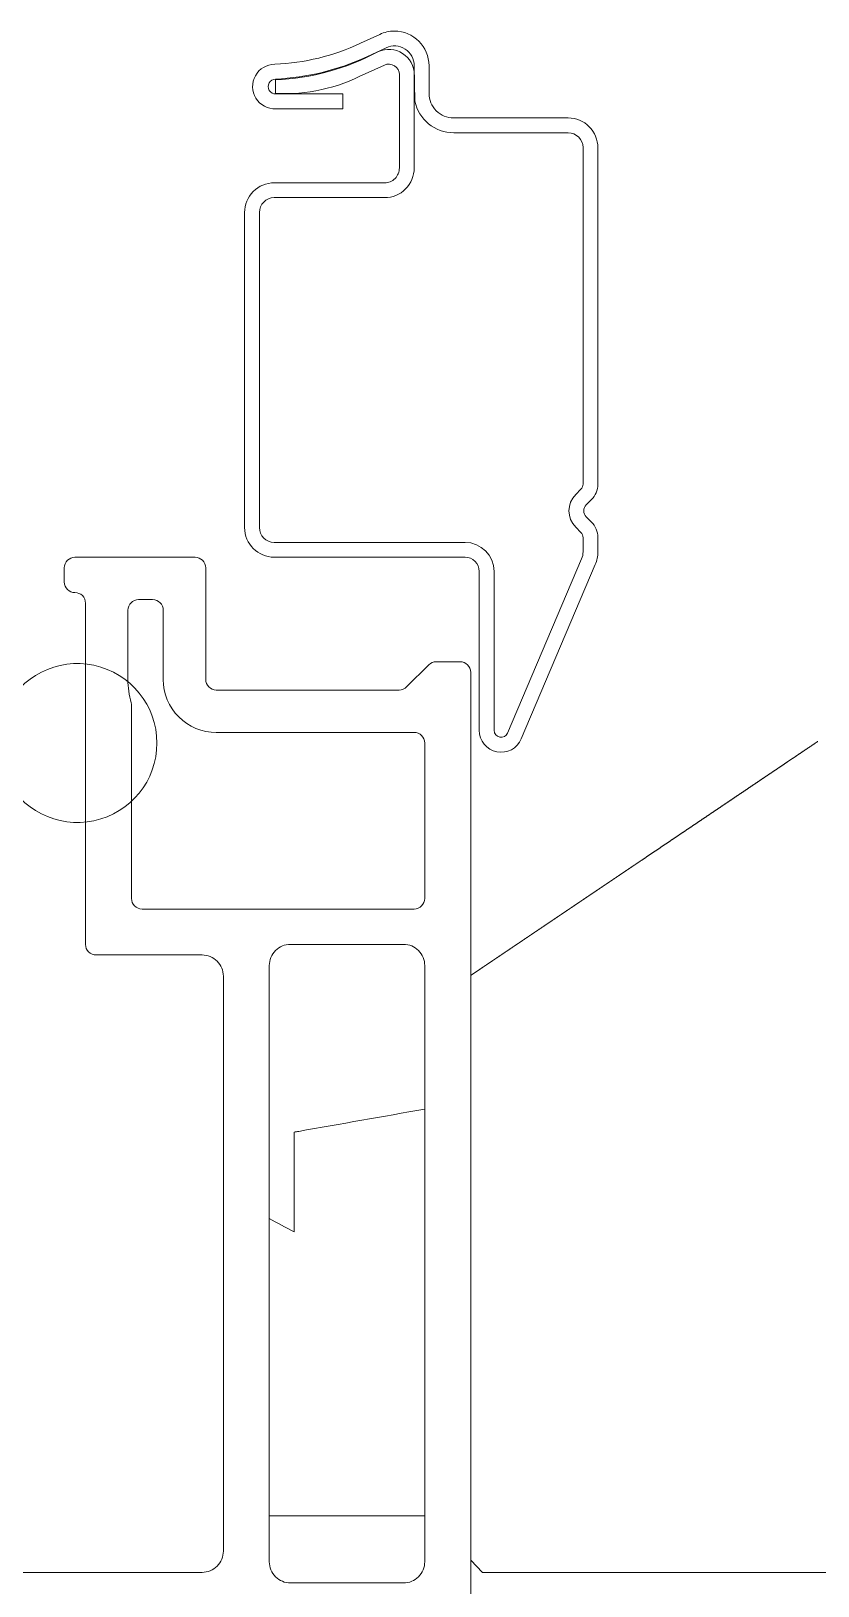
# Model space of a CAD drawing. Header units: inches. Extents: x -3905 to 10892, y 1064 to 9590.
# Drawn here: x 443.452 to 444.565, y 3659.29 to 3661.491 of the extents above; entities that cross this region are included whole.
import ezdxf

# ---------------------------------------------------------------- set-up
doc = ezdxf.new("R2010")
doc.units = ezdxf.units.IN
doc.header["$MEASUREMENT"] = 0
doc.layers.add('SECTIONS', color=70, linetype='Continuous', lineweight=0)

msp = doc.modelspace()

# ---------------------------------------------------------------- linework, layer by layer
at = {"layer": 'SECTIONS', "lineweight": 0}
for points in [[(444.01501, 3661.40312), (444.01501, 3661.44212, 0.4141931), (443.96601, 3661.49111, 0.1095503), (443.9453, 3661.48652), (443.9181, 3661.47384, -0.0984914), (443.79682, 3661.44416, 1.019881), (443.79821, 3661.38119), (443.8932, 3661.38119), (443.8932, 3661.40219), (443.79821, 3661.40219, -1.0098119), (443.79775, 3661.42318, 0.0984836), (443.92698, 3661.45481), (443.95418, 3661.46749, -0.5485313), (443.99401, 3661.44212), (443.99509, 3661.39215, 0.3576002), (444.05001, 3661.34712), (444.212, 3661.34712, -0.4141578), (444.233, 3661.32612), (444.23301, 3660.84973, -0.1866841), (444.22979, 3660.84247), (444.22265, 3660.83533, 0.4142135), (444.22265, 3660.78866), (444.22979, 3660.78152, -0.1989124), (444.23301, 3660.77374), (444.23301, 3660.75388, -0.1006988), (444.23102, 3660.74411), (444.1263, 3660.49742, -0.8177913), (444.10709, 3660.50132), (444.10709, 3660.72632, 0.4141564), (444.0661, 3660.76732), (443.7961, 3660.76732, -0.4141578), (443.7751, 3660.78832), (443.7751, 3661.23432, -0.4141578), (443.7961, 3661.25532), (443.95209, 3661.25532, 0.4142136), (443.99409, 3661.29732), (443.99409, 3661.42932, 0.5428865), (443.94346, 3661.4622, -0.1134085), (443.79778, 3661.42218), (443.79787, 3661.40293, 0.1363422), (443.9246, 3661.43082), (443.952, 3661.44302, -0.5392237), (443.9731, 3661.42949), (443.9731, 3661.29732, -0.4142694), (443.95209, 3661.27632), (443.7961, 3661.27632, 0.4142136), (443.7541, 3661.23432), (443.7541, 3660.78832, 0.4142066), (443.7961, 3660.74632), (444.0661, 3660.74632, -0.4142136), (444.0861, 3660.72632), (444.08609, 3660.50132, 0.8174861), (444.14564, 3660.48921), (444.25035, 3660.7359, 0.1006925), (444.254, 3660.75388), (444.254, 3660.77427, 0.1946617), (444.24464, 3660.79637), (444.2375, 3660.80351, -0.4142136), (444.2375, 3660.82048), (444.24464, 3660.82763, 0.1930156), (444.254, 3660.84953), (444.254, 3661.32612, 0.4142136), (444.212, 3661.36812), (444.05001, 3661.36812, -0.4142136), (444.01501, 3661.40312)], [(444.074, 3658.42332), (444.074, 3660.58332, 0.4142136), (444.059, 3660.59832), (444.02522, 3660.59832, 0.1989124), (444.01461, 3660.59393), (443.9834, 3660.56272, -0.1989124), (443.97279, 3660.55832), (443.714, 3660.55832, -0.4142136), (443.699, 3660.57332), (443.699, 3660.73132, 0.4142136), (443.684, 3660.74632), (443.514, 3660.74632, 0.4142136), (443.499, 3660.73132), (443.499, 3660.71132, 0.4142136), (443.514, 3660.69632, -0.4142136), (443.529, 3660.68132), (443.529, 3660.19832, 0.4142136), (443.544, 3660.18332), (443.694, 3660.18332, -0.4142136), (443.724, 3660.15332), (443.724, 3659.33932, -0.4142136), (443.694, 3659.30932), (442.42322, 3659.30932, 0.1989124)], [(443.59347, 3660.54021, -0.0671163), (443.589, 3660.57332), (443.589, 3660.67132, -0.4142136), (443.604, 3660.68632), (443.624, 3660.68632, -0.4142136), (443.639, 3660.67132), (443.639, 3660.57332, 0.4142136), (443.714, 3660.49832), (443.994, 3660.49832, -0.4142136), (444.009, 3660.48332), (444.009, 3660.26332, -0.4142136), (443.994, 3660.24832), (443.609, 3660.24832, -0.4142136), (443.594, 3660.26332), (443.594, 3660.53624)], [(443.344, 3660.38982, 0.4142136), (443.354, 3660.39982), (443.354, 3660.44332), (443.40567, 3660.44332, -0.2957887), (443.4148, 3660.4374, 4.6866269), (443.4148, 3660.52924, -0.2957887), (443.40567, 3660.52332), (443.354, 3660.52332), (443.354, 3660.56682)]]:
    msp.add_lwpolyline(points, format="xyb", dxfattribs=at)
msp.add_lwpolyline([(444.57775, 3659.30932), (444.54911, 3659.30932), (444.52047, 3659.30932), (444.49183, 3659.30932), (444.46319, 3659.30932), (444.43455, 3659.30932), (444.40591, 3659.30932), (444.37727, 3659.30932), (444.34863, 3659.30932), (444.31999, 3659.30932), (444.29135, 3659.30932), (444.26271, 3659.30932), (444.23407, 3659.30932), (444.20543, 3659.30932), (444.17679, 3659.30932), (444.14815, 3659.30932), (444.11951, 3659.30932), (444.09087, 3659.30932), (444.074, 3659.32678), (444.074, 3659.36924), (444.074, 3659.4117), (444.074, 3659.45416), (444.074, 3659.49662), (444.074, 3659.53908), (444.074, 3659.58154), (444.074, 3659.624), (444.074, 3659.66646), (444.074, 3659.70892), (444.074, 3659.75138), (444.074, 3659.79384), (444.074, 3659.8363), (444.074, 3659.87877), (444.074, 3659.92123), (444.074, 3659.96369), (444.074, 3660.00615), (444.074, 3660.04861), (444.074, 3660.09107), (444.074, 3660.13353), (444.07411, 3660.15434), (444.07433, 3660.15448), (444.07454, 3660.15463), (444.07475, 3660.15477), (444.07497, 3660.15492), (444.07518, 3660.15506), (444.07539, 3660.1552), (444.0756, 3660.15535), (444.07582, 3660.15549), (444.07603, 3660.15563), (444.07624, 3660.15578), (444.07646, 3660.15592), (444.07667, 3660.15607), (444.07688, 3660.15621), (444.0771, 3660.15635), (444.07731, 3660.1565), (444.07752, 3660.15664), (444.07773, 3660.15678), (444.07795, 3660.15693), (444.07816, 3660.15707), (444.07837, 3660.15721), (444.07859, 3660.15736), (444.0788, 3660.1575), (444.07901, 3660.15765), (444.07923, 3660.15779), (444.07944, 3660.15793), (444.07965, 3660.15808), (444.07986, 3660.15822), (444.08008, 3660.15836), (444.08029, 3660.15851), (444.0805, 3660.15865), (444.08072, 3660.15879), (444.08093, 3660.15894), (444.08114, 3660.15908), (444.08136, 3660.15923), (444.08157, 3660.15937), (444.08178, 3660.15951), (444.08199, 3660.15966), (444.08221, 3660.1598), (444.08242, 3660.15994), (444.08263, 3660.16009), (444.08285, 3660.16023), (444.08306, 3660.16038), (444.08327, 3660.16052), (444.08349, 3660.16066), (444.0837, 3660.16081), (444.08391, 3660.16095), (444.08412, 3660.16109), (444.08434, 3660.16124), (444.08455, 3660.16138), (444.08476, 3660.16152), (444.08498, 3660.16167), (444.08519, 3660.16181), (444.0854, 3660.16196), (444.08562, 3660.1621), (444.08583, 3660.16224), (444.08604, 3660.16239), (444.08625, 3660.16253), (444.08647, 3660.16267), (444.08668, 3660.16282), (444.08689, 3660.16296), (444.08711, 3660.1631), (444.08732, 3660.16325), (444.08753, 3660.16339), (444.08775, 3660.16354), (444.08796, 3660.16368), (444.08817, 3660.16382), (444.08838, 3660.16397), (444.0886, 3660.16411), (444.08881, 3660.16425), (444.08902, 3660.1644), (444.08924, 3660.16454), (444.08945, 3660.16469), (444.08966, 3660.16483), (444.08987, 3660.16497), (444.09009, 3660.16512), (444.0903, 3660.16526), (444.09051, 3660.1654), (444.09073, 3660.16555), (444.09094, 3660.16569), (444.09115, 3660.16583), (444.09137, 3660.16598), (444.09158, 3660.16612), (444.09179, 3660.16627), (444.092, 3660.16641), (444.09222, 3660.16655), (444.09243, 3660.1667), (444.09264, 3660.16684), (444.09286, 3660.16698), (444.09307, 3660.16713), (444.09328, 3660.16727), (444.0935, 3660.16741), (444.09371, 3660.16756), (444.09392, 3660.1677), (444.09413, 3660.16785), (444.09435, 3660.16799), (444.09456, 3660.16813), (444.09477, 3660.16828), (444.09499, 3660.16842), (444.0952, 3660.16856), (444.09541, 3660.16871), (444.09563, 3660.16885), (444.09584, 3660.169), (444.09605, 3660.16914), (444.09626, 3660.16928), (444.09648, 3660.16943), (444.09669, 3660.16957), (444.0969, 3660.16971), (444.09712, 3660.16986), (444.09733, 3660.17), (444.09754, 3660.17014), (444.09776, 3660.17029), (444.09797, 3660.17043), (444.09818, 3660.17058), (444.09839, 3660.17072), (444.09861, 3660.17086), (444.09882, 3660.17101), (444.09903, 3660.17115), (444.09925, 3660.17129), (444.09946, 3660.17144), (444.09967, 3660.17158), (444.09989, 3660.17173), (444.1001, 3660.17187), (444.10031, 3660.17201), (444.10052, 3660.17216), (444.10074, 3660.1723), (444.10095, 3660.17244), (444.10116, 3660.17259), (444.10138, 3660.17273), (444.10159, 3660.17287), (444.1018, 3660.17302), (444.10202, 3660.17316), (444.10223, 3660.17331), (444.10244, 3660.17345), (444.10265, 3660.17359), (444.10287, 3660.17374), (444.10308, 3660.17388), (444.10329, 3660.17402), (444.10351, 3660.17417), (444.10372, 3660.17431), (444.10393, 3660.17445), (444.10415, 3660.1746), (444.10436, 3660.17474), (444.10457, 3660.17489), (444.10478, 3660.17503), (444.105, 3660.17517), (444.10521, 3660.17532), (444.10542, 3660.17546), (444.10564, 3660.1756), (444.10585, 3660.17575), (444.10606, 3660.17589), (444.10628, 3660.17604), (444.10649, 3660.17618), (444.1067, 3660.17632), (444.10691, 3660.17647), (444.10713, 3660.17661), (444.10734, 3660.17675), (444.10755, 3660.1769), (444.10777, 3660.17704), (444.10798, 3660.17718), (444.10819, 3660.17733), (444.10841, 3660.17747), (444.10862, 3660.17762), (444.10883, 3660.17776), (444.10904, 3660.1779), (444.10926, 3660.17805), (444.10947, 3660.17819), (444.10968, 3660.17833), (444.1099, 3660.17848), (444.11011, 3660.17862), (444.11032, 3660.17876), (444.11054, 3660.17891), (444.11075, 3660.17905), (444.11096, 3660.1792), (444.11117, 3660.17934), (444.11139, 3660.17948), (444.1116, 3660.17963), (444.11181, 3660.17977), (444.11203, 3660.17991), (444.11224, 3660.18006), (444.11245, 3660.1802), (444.11267, 3660.18035), (444.11288, 3660.18049), (444.11309, 3660.18063), (444.1133, 3660.18078), (444.11352, 3660.18092), (444.11373, 3660.18106), (444.11394, 3660.18121), (444.11416, 3660.18135), (444.11437, 3660.18149), (444.11458, 3660.18164), (444.1148, 3660.18178), (444.11501, 3660.18193), (444.11522, 3660.18207), (444.11543, 3660.18221), (444.11565, 3660.18236), (444.11586, 3660.1825), (444.11607, 3660.18264), (444.11629, 3660.18279), (444.1165, 3660.18293), (444.11671, 3660.18307), (444.11693, 3660.18322), (444.11714, 3660.18336), (444.11735, 3660.18351), (444.11756, 3660.18365), (444.11778, 3660.18379), (444.11799, 3660.18394), (444.1182, 3660.18408), (444.11842, 3660.18422), (444.11863, 3660.18437), (444.11884, 3660.18451), (444.11906, 3660.18466), (444.11927, 3660.1848), (444.11948, 3660.18494), (444.11969, 3660.18509), (444.11991, 3660.18523), (444.12012, 3660.18537), (444.12033, 3660.18552), (444.12055, 3660.18566), (444.12076, 3660.1858), (444.12097, 3660.18595), (444.12119, 3660.18609), (444.1214, 3660.18624), (444.12161, 3660.18638), (444.12182, 3660.18652), (444.12204, 3660.18667), (444.12225, 3660.18681), (444.12246, 3660.18695), (444.12268, 3660.1871), (444.12289, 3660.18724), (444.1231, 3660.18738), (444.12332, 3660.18753), (444.12353, 3660.18767), (444.12374, 3660.18782), (444.12395, 3660.18796), (444.12417, 3660.1881), (444.12438, 3660.18825), (444.12459, 3660.18839), (444.12481, 3660.18853), (444.12502, 3660.18868), (444.12523, 3660.18882), (444.12545, 3660.18897), (444.12566, 3660.18911), (444.12587, 3660.18925), (444.12608, 3660.1894), (444.1263, 3660.18954), (444.12651, 3660.18968), (444.12672, 3660.18983), (444.12694, 3660.18997), (444.12715, 3660.19011), (444.12736, 3660.19026), (444.12758, 3660.1904), (444.12779, 3660.19055), (444.128, 3660.19069), (444.12821, 3660.19083), (444.12843, 3660.19098), (444.12864, 3660.19112), (444.12885, 3660.19126), (444.12907, 3660.19141), (444.12928, 3660.19155), (444.12949, 3660.19169), (444.12971, 3660.19184), (444.12992, 3660.19198), (444.13013, 3660.19213), (444.13034, 3660.19227), (444.13056, 3660.19241), (444.13077, 3660.19256), (444.13098, 3660.1927), (444.1312, 3660.19284), (444.13141, 3660.19299), (444.13162, 3660.19313), (444.13184, 3660.19328), (444.13205, 3660.19342), (444.13226, 3660.19356), (444.13247, 3660.19371), (444.13269, 3660.19385), (444.1329, 3660.19399), (444.13311, 3660.19414), (444.13333, 3660.19428), (444.13354, 3660.19442), (444.13375, 3660.19457), (444.13397, 3660.19471), (444.13418, 3660.19486), (444.13439, 3660.195), (444.1346, 3660.19514), (444.13482, 3660.19529), (444.13503, 3660.19543), (444.13524, 3660.19557), (444.13546, 3660.19572), (444.13567, 3660.19586), (444.13588, 3660.196), (444.1361, 3660.19615), (444.13631, 3660.19629), (444.13652, 3660.19644), (444.13673, 3660.19658), (444.13695, 3660.19672), (444.13716, 3660.19687), (444.13737, 3660.19701), (444.13759, 3660.19715), (444.1378, 3660.1973), (444.13801, 3660.19744), (444.13823, 3660.19759), (444.13844, 3660.19773), (444.13865, 3660.19787), (444.13886, 3660.19802), (444.13908, 3660.19816), (444.13929, 3660.1983), (444.1395, 3660.19845), (444.13972, 3660.19859), (444.13993, 3660.19873), (444.14014, 3660.19888), (444.14036, 3660.19902), (444.14057, 3660.19917), (444.14078, 3660.19931), (444.14099, 3660.19945), (444.14121, 3660.1996), (444.14142, 3660.19974), (444.14163, 3660.19988), (444.14185, 3660.20003), (444.14206, 3660.20017), (444.14227, 3660.20031), (444.14249, 3660.20046), (444.1427, 3660.2006), (444.14291, 3660.20075), (444.14312, 3660.20089), (444.14334, 3660.20103), (444.14355, 3660.20118), (444.14376, 3660.20132), (444.14398, 3660.20146), (444.14419, 3660.20161), (444.1444, 3660.20175), (444.14462, 3660.2019), (444.14483, 3660.20204), (444.14504, 3660.20218), (444.14525, 3660.20233), (444.14547, 3660.20247), (444.14568, 3660.20261), (444.14589, 3660.20276), (444.14611, 3660.2029), (444.14632, 3660.20304), (444.14653, 3660.20319), (444.14675, 3660.20333), (444.14696, 3660.20348), (444.14717, 3660.20362), (444.14738, 3660.20376), (444.1476, 3660.20391), (444.14781, 3660.20405), (444.14802, 3660.20419), (444.14824, 3660.20434), (444.14845, 3660.20448), (444.14866, 3660.20463), (444.14888, 3660.20477), (444.14909, 3660.20491), (444.1493, 3660.20506), (444.14951, 3660.2052), (444.14973, 3660.20534), (444.14994, 3660.20549), (444.15015, 3660.20563), (444.15037, 3660.20577), (444.15058, 3660.20592), (444.15079, 3660.20606), (444.15101, 3660.20621), (444.15122, 3660.20635), (444.15143, 3660.20649), (444.15164, 3660.20664), (444.15186, 3660.20678), (444.15207, 3660.20692), (444.15228, 3660.20707), (444.1525, 3660.20721), (444.15271, 3660.20735), (444.15292, 3660.2075), (444.15314, 3660.20764), (444.15335, 3660.20779), (444.15356, 3660.20793), (444.15377, 3660.20807), (444.15399, 3660.20822), (444.1542, 3660.20836), (444.15441, 3660.2085), (444.15463, 3660.20865), (444.15484, 3660.20879), (444.15505, 3660.20894), (444.15527, 3660.20908), (444.15548, 3660.20922), (444.15569, 3660.20937), (444.1559, 3660.20951), (444.15612, 3660.20965), (444.15633, 3660.2098), (444.15654, 3660.20994), (444.15676, 3660.21008), (444.15697, 3660.21023), (444.15718, 3660.21037), (444.1574, 3660.21052), (444.15761, 3660.21066), (444.15782, 3660.2108), (444.15803, 3660.21095), (444.15825, 3660.21109), (444.15846, 3660.21123), (444.15867, 3660.21138), (444.15889, 3660.21152), (444.1591, 3660.21166), (444.15931, 3660.21181), (444.15952, 3660.21195), (444.15974, 3660.2121), (444.15995, 3660.21224), (444.16016, 3660.21238), (444.16038, 3660.21253), (444.16059, 3660.21267), (444.1608, 3660.21281), (444.16102, 3660.21296), (444.16123, 3660.2131), (444.16144, 3660.21325), (444.16165, 3660.21339), (444.16187, 3660.21353), (444.16208, 3660.21368), (444.16229, 3660.21382), (444.16251, 3660.21396), (444.16272, 3660.21411), (444.16293, 3660.21425), (444.16315, 3660.21439), (444.16336, 3660.21454), (444.16357, 3660.21468), (444.16378, 3660.21483), (444.164, 3660.21497), (444.16421, 3660.21511), (444.16442, 3660.21526), (444.16464, 3660.2154), (444.16485, 3660.21554), (444.16506, 3660.21569), (444.16528, 3660.21583), (444.16549, 3660.21597), (444.1657, 3660.21612), (444.16591, 3660.21626), (444.16613, 3660.21641), (444.16634, 3660.21655), (444.16655, 3660.21669), (444.16677, 3660.21684), (444.16698, 3660.21698), (444.16719, 3660.21712), (444.16741, 3660.21727), (444.16762, 3660.21741), (444.16783, 3660.21756), (444.16804, 3660.2177), (444.16826, 3660.21784), (444.16847, 3660.21799), (444.16868, 3660.21813), (444.1689, 3660.21827), (444.16911, 3660.21842), (444.16932, 3660.21856), (444.16954, 3660.2187), (444.16975, 3660.21885), (444.16996, 3660.21899), (444.17017, 3660.21914), (444.17039, 3660.21928), (444.1706, 3660.21942), (444.17081, 3660.21957), (444.17103, 3660.21971), (444.17124, 3660.21985), (444.17145, 3660.22), (444.17167, 3660.22014), (444.17188, 3660.22028), (444.17209, 3660.22043), (444.1723, 3660.22057), (444.17252, 3660.22072), (444.17273, 3660.22086), (444.17294, 3660.221), (444.17316, 3660.22115), (444.17337, 3660.22129), (444.17358, 3660.22143), (444.1738, 3660.22158), (444.17401, 3660.22172), (444.17422, 3660.22187), (444.17443, 3660.22201), (444.17465, 3660.22215), (444.17486, 3660.2223), (444.17507, 3660.22244), (444.17529, 3660.22258), (444.1755, 3660.22273), (444.17571, 3660.22287), (444.17593, 3660.22301), (444.17614, 3660.22316), (444.17635, 3660.2233), (444.17656, 3660.22345), (444.17678, 3660.22359), (444.17699, 3660.22373), (444.1772, 3660.22388), (444.17742, 3660.22402), (444.17763, 3660.22416), (444.17784, 3660.22431), (444.17806, 3660.22445), (444.17827, 3660.22459), (444.17848, 3660.22474), (444.17869, 3660.22488), (444.17891, 3660.22503), (444.17912, 3660.22517), (444.17933, 3660.22531), (444.17955, 3660.22546), (444.17976, 3660.2256), (444.17997, 3660.22574), (444.18019, 3660.22589), (444.1804, 3660.22603), (444.18061, 3660.22618), (444.18082, 3660.22632), (444.18104, 3660.22646), (444.18125, 3660.22661), (444.18146, 3660.22675), (444.18168, 3660.22689), (444.18189, 3660.22704), (444.1821, 3660.22718), (444.18232, 3660.22732), (444.18253, 3660.22747), (444.18274, 3660.22761), (444.18295, 3660.22776), (444.18317, 3660.2279), (444.18338, 3660.22804), (444.18359, 3660.22819), (444.18381, 3660.22833), (444.18402, 3660.22847), (444.18423, 3660.22862), (444.18445, 3660.22876), (444.18466, 3660.2289), (444.18487, 3660.22905), (444.18508, 3660.22919), (444.1853, 3660.22934), (444.18551, 3660.22948), (444.18572, 3660.22962), (444.18594, 3660.22977), (444.18615, 3660.22991), (444.18636, 3660.23005), (444.18658, 3660.2302), (444.18679, 3660.23034), (444.187, 3660.23049), (444.18721, 3660.23063), (444.18743, 3660.23077), (444.18764, 3660.23092), (444.18785, 3660.23106), (444.18807, 3660.2312), (444.18828, 3660.23135), (444.18849, 3660.23149), (444.18871, 3660.23163), (444.18892, 3660.23178), (444.18913, 3660.23192), (444.18934, 3660.23207), (444.18956, 3660.23221), (444.18977, 3660.23235), (444.18998, 3660.2325), (444.1902, 3660.23264), (444.19041, 3660.23278), (444.19062, 3660.23293), (444.19084, 3660.23307), (444.19105, 3660.23322), (444.19126, 3660.23336), (444.19147, 3660.2335), (444.19169, 3660.23365), (444.1919, 3660.23379), (444.19211, 3660.23393), (444.19233, 3660.23408), (444.19254, 3660.23422), (444.19275, 3660.23436), (444.19297, 3660.23451), (444.19318, 3660.23465), (444.19339, 3660.2348), (444.1936, 3660.23494), (444.19382, 3660.23508), (444.19403, 3660.23523), (444.19424, 3660.23537), (444.19446, 3660.23551), (444.19467, 3660.23566), (444.19488, 3660.2358), (444.1951, 3660.23594), (444.19531, 3660.23609), (444.19552, 3660.23623), (444.19573, 3660.23638), (444.19595, 3660.23652), (444.19616, 3660.23666), (444.19637, 3660.23681), (444.19659, 3660.23695), (444.1968, 3660.23709), (444.19701, 3660.23724), (444.19723, 3660.23738), (444.19744, 3660.23753), (444.19765, 3660.23767), (444.19786, 3660.23781), (444.19808, 3660.23796), (444.19829, 3660.2381), (444.1985, 3660.23824), (444.19872, 3660.23839), (444.19893, 3660.23853), (444.19914, 3660.23867), (444.19936, 3660.23882), (444.19957, 3660.23896), (444.19978, 3660.23911), (444.19999, 3660.23925), (444.20021, 3660.23939), (444.20042, 3660.23954), (444.20063, 3660.23968), (444.20085, 3660.23982), (444.20106, 3660.23997), (444.20127, 3660.24011), (444.20149, 3660.24025), (444.2017, 3660.2404), (444.20191, 3660.24054), (444.20212, 3660.24069), (444.20234, 3660.24083), (444.20255, 3660.24097), (444.20276, 3660.24112), (444.20298, 3660.24126), (444.20319, 3660.2414), (444.2034, 3660.24155), (444.20362, 3660.24169), (444.20383, 3660.24184), (444.20404, 3660.24198), (444.20425, 3660.24212), (444.20447, 3660.24227), (444.20468, 3660.24241), (444.20489, 3660.24255), (444.20511, 3660.2427), (444.20532, 3660.24284), (444.20553, 3660.24298), (444.20575, 3660.24313), (444.20596, 3660.24327), (444.20617, 3660.24342), (444.20638, 3660.24356), (444.2066, 3660.2437), (444.20681, 3660.24385), (444.20702, 3660.24399), (444.20724, 3660.24413), (444.20745, 3660.24428), (444.20766, 3660.24442), (444.20788, 3660.24456), (444.20809, 3660.24471), (444.2083, 3660.24485), (444.20851, 3660.245), (444.20873, 3660.24514), (444.20894, 3660.24528), (444.20915, 3660.24543), (444.20937, 3660.24557), (444.20958, 3660.24571), (444.20979, 3660.24586), (444.21001, 3660.246), (444.21022, 3660.24615), (444.21043, 3660.24629), (444.21064, 3660.24643), (444.21086, 3660.24658), (444.21107, 3660.24672), (444.21128, 3660.24686), (444.2115, 3660.24701), (444.21171, 3660.24715), (444.21192, 3660.24729), (444.21214, 3660.24744), (444.21235, 3660.24758), (444.21256, 3660.24773), (444.21277, 3660.24787), (444.21299, 3660.24801), (444.2132, 3660.24816), (444.21341, 3660.2483), (444.21363, 3660.24844), (444.21384, 3660.24859), (444.21405, 3660.24873), (444.21427, 3660.24887), (444.21448, 3660.24902), (444.21469, 3660.24916), (444.2149, 3660.24931), (444.21512, 3660.24945), (444.21533, 3660.24959), (444.21554, 3660.24974), (444.21576, 3660.24988), (444.21597, 3660.25002), (444.21618, 3660.25017), (444.2164, 3660.25031), (444.21661, 3660.25046), (444.21682, 3660.2506), (444.21703, 3660.25074), (444.21725, 3660.25089), (444.21746, 3660.25103), (444.21767, 3660.25117), (444.21789, 3660.25132), (444.2181, 3660.25146), (444.21831, 3660.2516), (444.21853, 3660.25175), (444.21874, 3660.25189), (444.21895, 3660.25204), (444.21916, 3660.25218), (444.21938, 3660.25232), (444.21959, 3660.25247), (444.2198, 3660.25261), (444.22002, 3660.25275), (444.22023, 3660.2529), (444.22044, 3660.25304), (444.22066, 3660.25318), (444.22087, 3660.25333), (444.22108, 3660.25347), (444.22129, 3660.25362), (444.22151, 3660.25376), (444.22172, 3660.2539), (444.22193, 3660.25405), (444.22215, 3660.25419), (444.22236, 3660.25433), (444.22257, 3660.25448), (444.22279, 3660.25462), (444.223, 3660.25477), (444.22321, 3660.25491), (444.22342, 3660.25505), (444.22364, 3660.2552), (444.22385, 3660.25534), (444.22406, 3660.25548), (444.22428, 3660.25563), (444.22449, 3660.25577), (444.2247, 3660.25591), (444.22492, 3660.25606), (444.22513, 3660.2562), (444.22534, 3660.25635), (444.22555, 3660.25649), (444.22577, 3660.25663), (444.22598, 3660.25678), (444.22619, 3660.25692), (444.22641, 3660.25706), (444.22662, 3660.25721), (444.22683, 3660.25735), (444.22705, 3660.25749), (444.22726, 3660.25764), (444.22747, 3660.25778), (444.22768, 3660.25793), (444.2279, 3660.25807), (444.22811, 3660.25821), (444.22832, 3660.25836), (444.22854, 3660.2585), (444.22875, 3660.25864), (444.22896, 3660.25879), (444.22917, 3660.25893), (444.22939, 3660.25908), (444.2296, 3660.25922), (444.22981, 3660.25936), (444.23003, 3660.25951), (444.23024, 3660.25965), (444.23045, 3660.25979), (444.23067, 3660.25994), (444.23088, 3660.26008), (444.23109, 3660.26022), (444.2313, 3660.26037), (444.23152, 3660.26051), (444.23173, 3660.26066), (444.23194, 3660.2608), (444.23216, 3660.26094), (444.23237, 3660.26109), (444.23258, 3660.26123), (444.2328, 3660.26137), (444.23301, 3660.26152), (444.23322, 3660.26166), (444.23343, 3660.2618), (444.23365, 3660.26195), (444.23386, 3660.26209), (444.23407, 3660.26224), (444.23429, 3660.26238), (444.2345, 3660.26252), (444.23471, 3660.26267), (444.23493, 3660.26281), (444.23514, 3660.26295), (444.23535, 3660.2631), (444.23556, 3660.26324), (444.23578, 3660.26339), (444.23599, 3660.26353), (444.2362, 3660.26367), (444.23642, 3660.26382), (444.23663, 3660.26396), (444.23684, 3660.2641), (444.23706, 3660.26425), (444.23727, 3660.26439), (444.23748, 3660.26453), (444.23769, 3660.26468), (444.23791, 3660.26482), (444.23812, 3660.26497), (444.23833, 3660.26511), (444.23855, 3660.26525), (444.23876, 3660.2654), (444.23897, 3660.26554), (444.23919, 3660.26568), (444.2394, 3660.26583), (444.23961, 3660.26597), (444.23982, 3660.26612), (444.24004, 3660.26626), (444.24025, 3660.2664), (444.24046, 3660.26655), (444.24068, 3660.26669), (444.24089, 3660.26683), (444.2411, 3660.26698), (444.24132, 3660.26712), (444.24153, 3660.26726), (444.24174, 3660.26741), (444.24195, 3660.26755), (444.24217, 3660.2677), (444.24238, 3660.26784), (444.24259, 3660.26798), (444.24281, 3660.26813), (444.24302, 3660.26827), (444.24323, 3660.26841), (444.24345, 3660.26856), (444.24366, 3660.2687), (444.24387, 3660.26884), (444.24408, 3660.26899), (444.2443, 3660.26913), (444.24451, 3660.26928), (444.24472, 3660.26942), (444.24494, 3660.26956), (444.24515, 3660.26971), (444.24536, 3660.26985), (444.24558, 3660.26999), (444.24579, 3660.27014), (444.246, 3660.27028), (444.24621, 3660.27043), (444.24643, 3660.27057), (444.24664, 3660.27071), (444.24685, 3660.27086), (444.24707, 3660.271), (444.24728, 3660.27114), (444.24749, 3660.27129), (444.24771, 3660.27143), (444.24792, 3660.27157), (444.24813, 3660.27172), (444.24834, 3660.27186), (444.24856, 3660.27201), (444.24877, 3660.27215), (444.24898, 3660.27229), (444.2492, 3660.27244), (444.24941, 3660.27258), (444.24962, 3660.27272), (444.24984, 3660.27287), (444.25005, 3660.27301), (444.25026, 3660.27315), (444.25047, 3660.2733), (444.25069, 3660.27344), (444.2509, 3660.27359), (444.25111, 3660.27373), (444.25133, 3660.27387), (444.25154, 3660.27402), (444.25175, 3660.27416), (444.25197, 3660.2743), (444.25218, 3660.27445), (444.25239, 3660.27459), (444.2526, 3660.27474), (444.25282, 3660.27488), (444.25303, 3660.27502), (444.25324, 3660.27517), (444.25346, 3660.27531), (444.25367, 3660.27545), (444.25388, 3660.2756), (444.2541, 3660.27574), (444.25431, 3660.27588), (444.25452, 3660.27603), (444.25473, 3660.27617), (444.25495, 3660.27632), (444.25516, 3660.27646), (444.25537, 3660.2766), (444.25559, 3660.27675), (444.2558, 3660.27689), (444.25601, 3660.27703), (444.25623, 3660.27718), (444.25644, 3660.27732), (444.25665, 3660.27746), (444.25686, 3660.27761), (444.25708, 3660.27775), (444.25729, 3660.2779), (444.2575, 3660.27804), (444.25772, 3660.27818), (444.25793, 3660.27833), (444.25814, 3660.27847), (444.25836, 3660.27861), (444.25857, 3660.27876), (444.25878, 3660.2789), (444.25899, 3660.27905), (444.25921, 3660.27919), (444.25942, 3660.27933), (444.25963, 3660.27948), (444.25985, 3660.27962), (444.26006, 3660.27976), (444.26027, 3660.27991), (444.26049, 3660.28005), (444.2607, 3660.28019), (444.26091, 3660.28034), (444.26112, 3660.28048), (444.26134, 3660.28063), (444.26155, 3660.28077), (444.26176, 3660.28091), (444.26198, 3660.28106), (444.26219, 3660.2812), (444.2624, 3660.28134), (444.26262, 3660.28149), (444.26283, 3660.28163), (444.26304, 3660.28177), (444.26325, 3660.28192), (444.26347, 3660.28206), (444.26368, 3660.28221), (444.26389, 3660.28235), (444.26411, 3660.28249), (444.26432, 3660.28264), (444.26453, 3660.28278), (444.26475, 3660.28292), (444.26496, 3660.28307), (444.26517, 3660.28321), (444.26538, 3660.28336), (444.2656, 3660.2835), (444.26581, 3660.28364), (444.26602, 3660.28379), (444.26624, 3660.28393), (444.26645, 3660.28407), (444.26666, 3660.28422), (444.26688, 3660.28436), (444.26709, 3660.2845), (444.2673, 3660.28465), (444.26751, 3660.28479), (444.26773, 3660.28494), (444.26794, 3660.28508), (444.26815, 3660.28522), (444.26837, 3660.28537), (444.26858, 3660.28551), (444.26879, 3660.28565), (444.26901, 3660.2858), (444.26922, 3660.28594), (444.26943, 3660.28608), (444.26964, 3660.28623), (444.26986, 3660.28637), (444.27007, 3660.28652), (444.27028, 3660.28666), (444.2705, 3660.2868), (444.27071, 3660.28695), (444.27092, 3660.28709), (444.27114, 3660.28723), (444.27135, 3660.28738), (444.27156, 3660.28752), (444.27177, 3660.28767), (444.27199, 3660.28781), (444.2722, 3660.28795), (444.27241, 3660.2881), (444.27263, 3660.28824), (444.27284, 3660.28838), (444.27305, 3660.28853), (444.27327, 3660.28867), (444.27348, 3660.28881), (444.27369, 3660.28896), (444.2739, 3660.2891), (444.27412, 3660.28925), (444.27433, 3660.28939), (444.27454, 3660.28953), (444.27476, 3660.28968), (444.27497, 3660.28982), (444.27518, 3660.28996), (444.2754, 3660.29011), (444.27561, 3660.29025), (444.27582, 3660.29039), (444.27603, 3660.29054), (444.27625, 3660.29068), (444.27646, 3660.29083), (444.27667, 3660.29097), (444.27689, 3660.29111), (444.2771, 3660.29126), (444.27731, 3660.2914), (444.27753, 3660.29154), (444.27774, 3660.29169), (444.27795, 3660.29183), (444.27816, 3660.29198), (444.27838, 3660.29212), (444.27859, 3660.29226), (444.2788, 3660.29241), (444.27902, 3660.29255), (444.27923, 3660.29269), (444.27944, 3660.29284), (444.27966, 3660.29298), (444.27987, 3660.29312), (444.28008, 3660.29327), (444.28029, 3660.29341), (444.28051, 3660.29356), (444.28072, 3660.2937), (444.28093, 3660.29384), (444.28115, 3660.29399), (444.28136, 3660.29413), (444.28157, 3660.29427), (444.28179, 3660.29442), (444.282, 3660.29456), (444.28221, 3660.29471), (444.28242, 3660.29485), (444.28264, 3660.29499), (444.28285, 3660.29514), (444.28306, 3660.29528), (444.28328, 3660.29542), (444.28349, 3660.29557), (444.2837, 3660.29571), (444.28392, 3660.29585), (444.28413, 3660.296), (444.28434, 3660.29614), (444.28455, 3660.29629), (444.28477, 3660.29643), (444.28498, 3660.29657), (444.28519, 3660.29672), (444.28541, 3660.29686), (444.28562, 3660.297), (444.28583, 3660.29715), (444.28605, 3660.29729), (444.28626, 3660.29743), (444.28647, 3660.29758), (444.28668, 3660.29772), (444.2869, 3660.29787), (444.28711, 3660.29801), (444.28732, 3660.29815), (444.28754, 3660.2983), (444.28775, 3660.29844), (444.28796, 3660.29858), (444.28818, 3660.29873), (444.28839, 3660.29887), (444.2886, 3660.29902), (444.28881, 3660.29916), (444.28903, 3660.2993), (444.28924, 3660.29945), (444.28945, 3660.29959), (444.28967, 3660.29973), (444.28988, 3660.29988), (444.29009, 3660.30002), (444.29031, 3660.30016), (444.29052, 3660.30031), (444.29073, 3660.30045), (444.29094, 3660.3006), (444.29116, 3660.30074), (444.29137, 3660.30088), (444.29158, 3660.30103), (444.2918, 3660.30117), (444.29201, 3660.30131), (444.29222, 3660.30146), (444.29244, 3660.3016), (444.29265, 3660.30174), (444.29286, 3660.30189), (444.29307, 3660.30203), (444.29329, 3660.30218), (444.2935, 3660.30232), (444.29371, 3660.30246), (444.29393, 3660.30261), (444.29414, 3660.30275), (444.29435, 3660.30289), (444.29457, 3660.30304), (444.29478, 3660.30318), (444.29499, 3660.30333), (444.2952, 3660.30347), (444.29542, 3660.30361), (444.29563, 3660.30376), (444.29584, 3660.3039), (444.29606, 3660.30404), (444.29627, 3660.30419), (444.29648, 3660.30433), (444.29669, 3660.30447), (444.29691, 3660.30462), (444.29712, 3660.30476), (444.29733, 3660.30491), (444.29755, 3660.30505), (444.29776, 3660.30519), (444.29797, 3660.30534), (444.29819, 3660.30548), (444.2984, 3660.30562), (444.29861, 3660.30577), (444.29882, 3660.30591), (444.29904, 3660.30605), (444.29925, 3660.3062), (444.29946, 3660.30634), (444.29968, 3660.30649), (444.29989, 3660.30663), (444.3001, 3660.30677), (444.30032, 3660.30692), (444.30053, 3660.30706), (444.30074, 3660.3072), (444.30095, 3660.30735), (444.30117, 3660.30749), (444.30138, 3660.30764), (444.30159, 3660.30778), (444.30181, 3660.30792), (444.30202, 3660.30807), (444.30223, 3660.30821), (444.30245, 3660.30835), (444.30266, 3660.3085), (444.30287, 3660.30864), (444.30308, 3660.30878), (444.3033, 3660.30893), (444.30351, 3660.30907), (444.30372, 3660.30922), (444.30394, 3660.30936), (444.30415, 3660.3095), (444.30436, 3660.30965), (444.30458, 3660.30979), (444.30479, 3660.30993), (444.305, 3660.31008), (444.30521, 3660.31022), (444.30543, 3660.31036), (444.30564, 3660.31051), (444.30585, 3660.31065), (444.30607, 3660.3108), (444.30628, 3660.31094), (444.30649, 3660.31108), (444.30671, 3660.31123), (444.30692, 3660.31137), (444.30713, 3660.31151), (444.30734, 3660.31166), (444.30756, 3660.3118), (444.30777, 3660.31195), (444.30798, 3660.31209), (444.3082, 3660.31223), (444.30841, 3660.31238), (444.30862, 3660.31252), (444.30884, 3660.31266), (444.30905, 3660.31281), (444.30926, 3660.31295), (444.30947, 3660.31309), (444.30969, 3660.31324), (444.3099, 3660.31338), (444.31011, 3660.31353), (444.31033, 3660.31367), (444.31054, 3660.31381), (444.31075, 3660.31396), (444.31097, 3660.3141), (444.31118, 3660.31424), (444.3114, 3660.31439), (444.31165, 3660.31456), (444.3119, 3660.31473), (444.31216, 3660.3149), (444.31241, 3660.31508), (444.31266, 3660.31525), (444.31292, 3660.31542), (444.31317, 3660.31559), (444.31342, 3660.31576), (444.31368, 3660.31593), (444.31393, 3660.3161), (444.31419, 3660.31627), (444.31444, 3660.31644), (444.31469, 3660.31661), (444.31495, 3660.31678), (444.3152, 3660.31696), (444.31545, 3660.31713), (444.31571, 3660.3173), (444.31596, 3660.31747), (444.31621, 3660.31764), (444.31652, 3660.31784), (444.31698, 3660.31816), (444.31744, 3660.31847), (444.3179, 3660.31878), (444.31837, 3660.31909), (444.31883, 3660.3194), (444.31929, 3660.31972), (444.31975, 3660.32003), (444.32022, 3660.32034), (444.32068, 3660.32065), (444.32114, 3660.32096), (444.3216, 3660.32128), (444.32207, 3660.32159), (444.32253, 3660.3219), (444.32299, 3660.32221), (444.32345, 3660.32252), (444.32392, 3660.32284), (444.32438, 3660.32315), (444.32484, 3660.32346), (444.3253, 3660.32377), (444.32577, 3660.32408), (444.32623, 3660.32439), (444.32669, 3660.32471), (444.32715, 3660.32502), (444.32761, 3660.32533), (444.32807, 3660.32564), (444.32853, 3660.32595), (444.32899, 3660.32626), (444.32945, 3660.32657), (444.32992, 3660.32688), (444.33038, 3660.32719), (444.33084, 3660.3275), (444.3313, 3660.32781), (444.33176, 3660.32813), (444.33222, 3660.32844), (444.33268, 3660.32875), (444.33314, 3660.32906), (444.3336, 3660.32937), (444.33406, 3660.32968), (444.33453, 3660.32999), (444.33499, 3660.3303), (444.33545, 3660.33061), (444.3359, 3660.33092), (444.33636, 3660.33123), (444.33682, 3660.33154), (444.33728, 3660.33185), (444.33774, 3660.33216), (444.3382, 3660.33247), (444.33866, 3660.33278), (444.33912, 3660.33309), (444.33958, 3660.3334), (444.34004, 3660.33371), (444.3405, 3660.33402), (444.34096, 3660.33433), (444.34142, 3660.33464), (444.34188, 3660.33495), (444.34234, 3660.33526), (444.34279, 3660.33557), (444.34325, 3660.33588), (444.34371, 3660.33619), (444.34417, 3660.3365), (444.34463, 3660.33681), (444.34509, 3660.33711), (444.34554, 3660.33742), (444.346, 3660.33773), (444.34646, 3660.33804), (444.34692, 3660.33835), (444.34737, 3660.33866), (444.34783, 3660.33897), (444.34829, 3660.33927), (444.34874, 3660.33958), (444.3492, 3660.33989), (444.34966, 3660.3402), (444.35012, 3660.34051), (444.35057, 3660.34082), (444.35103, 3660.34112), (444.35149, 3660.34143), (444.35195, 3660.34174), (444.3524, 3660.34205), (444.35286, 3660.34236), (444.35332, 3660.34267), (444.35377, 3660.34297), (444.35423, 3660.34328), (444.35468, 3660.34359), (444.35514, 3660.34389), (444.35559, 3660.3442), (444.35605, 3660.34451), (444.3565, 3660.34481), (444.35696, 3660.34512), (444.35741, 3660.34543), (444.35787, 3660.34573), (444.35832, 3660.34604), (444.35878, 3660.34635), (444.35923, 3660.34665), (444.35969, 3660.34696), (444.36014, 3660.34727), (444.3606, 3660.34758), (444.36105, 3660.34788), (444.3615, 3660.34819), (444.36196, 3660.3485), (444.36241, 3660.3488), (444.36287, 3660.34911), (444.36332, 3660.34941), (444.36377, 3660.34972), (444.36422, 3660.35002), (444.36467, 3660.35033), (444.36513, 3660.35063), (444.36558, 3660.35094), (444.36603, 3660.35124), (444.36648, 3660.35155), (444.36694, 3660.35185), (444.36739, 3660.35216), (444.36784, 3660.35246), (444.36829, 3660.35277), (444.36874, 3660.35307), (444.3692, 3660.35338), (444.36965, 3660.35368), (444.3701, 3660.35399), (444.37055, 3660.35429), (444.37101, 3660.3546), (444.37146, 3660.3549), (444.37191, 3660.3552), (444.37235, 3660.35551), (444.3728, 3660.35581), (444.37325, 3660.35611), (444.3737, 3660.35642), (444.37415, 3660.35672), (444.3746, 3660.35702), (444.37505, 3660.35733), (444.3755, 3660.35763), (444.37595, 3660.35793), (444.3764, 3660.35824), (444.37685, 3660.35854), (444.3773, 3660.35884), (444.37775, 3660.35914), (444.3782, 3660.35945), (444.37865, 3660.35975), (444.3791, 3660.36005), (444.37954, 3660.36036), (444.37999, 3660.36066), (444.38044, 3660.36096), (444.38089, 3660.36126), (444.38133, 3660.36156), (444.38178, 3660.36186), (444.38222, 3660.36217), (444.38267, 3660.36247), (444.38312, 3660.36277), (444.38356, 3660.36307), (444.38401, 3660.36337), (444.38446, 3660.36367), (444.3849, 3660.36397), (444.38535, 3660.36427), (444.38579, 3660.36457), (444.38624, 3660.36487), (444.38669, 3660.36517), (444.38713, 3660.36548), (444.38758, 3660.36578), (444.38802, 3660.36608), (444.38847, 3660.36638), (444.38892, 3660.36668), (444.38936, 3660.36698), (444.3898, 3660.36728), (444.39024, 3660.36757), (444.39069, 3660.36787), (444.39113, 3660.36817), (444.39157, 3660.36847), (444.39202, 3660.36877), (444.39246, 3660.36907), (444.3929, 3660.36937), (444.39334, 3660.36966), (444.39379, 3660.36996), (444.39423, 3660.37026), (444.39467, 3660.37056), (444.39511, 3660.37086), (444.39556, 3660.37116), (444.396, 3660.37146), (444.39644, 3660.37175), (444.39688, 3660.37205), (444.39733, 3660.37235), (444.39777, 3660.37265), (444.39821, 3660.37295), (444.39865, 3660.37324), (444.39909, 3660.37354), (444.39952, 3660.37383), (444.39996, 3660.37413), (444.4004, 3660.37443), (444.40084, 3660.37472), (444.40128, 3660.37502), (444.40172, 3660.37531), (444.40216, 3660.37561), (444.4026, 3660.37591), (444.40304, 3660.3762), (444.40347, 3660.3765), (444.40391, 3660.37679), (444.40435, 3660.37709), (444.40479, 3660.37739), (444.40523, 3660.37768), (444.40567, 3660.37798), (444.40611, 3660.37827), (444.40655, 3660.37857), (444.40698, 3660.37886), (444.40742, 3660.37916), (444.40785, 3660.37945), (444.40829, 3660.37974), (444.40872, 3660.38004), (444.40915, 3660.38033), (444.40959, 3660.38062), (444.41002, 3660.38092), (444.41046, 3660.38121), (444.41089, 3660.3815), (444.41133, 3660.3818), (444.41176, 3660.38209), (444.4122, 3660.38238), (444.41263, 3660.38268), (444.41307, 3660.38297), (444.4135, 3660.38326), (444.41394, 3660.38356), (444.41437, 3660.38385), (444.41481, 3660.38414), (444.41524, 3660.38443), (444.41567, 3660.38472), (444.4161, 3660.38502), (444.41653, 3660.38531), (444.41696, 3660.3856), (444.41739, 3660.38589), (444.41782, 3660.38618), (444.41825, 3660.38647), (444.41868, 3660.38676), (444.41911, 3660.38705), (444.41955, 3660.38734), (444.41998, 3660.38763), (444.42041, 3660.38792), (444.42084, 3660.38821), (444.42127, 3660.3885), (444.4217, 3660.38879), (444.42213, 3660.38908), (444.42256, 3660.38937), (444.42299, 3660.38966), (444.42342, 3660.38995), (444.42385, 3660.39024), (444.42427, 3660.39053), (444.4247, 3660.39081), (444.42513, 3660.3911), (444.42555, 3660.39139), (444.42598, 3660.39168), (444.4264, 3660.39196), (444.42683, 3660.39225), (444.42725, 3660.39254), (444.42768, 3660.39283), (444.42811, 3660.39311), (444.42853, 3660.3934), (444.42896, 3660.39369), (444.42938, 3660.39397), (444.42981, 3660.39426), (444.43024, 3660.39455), (444.43066, 3660.39484), (444.43109, 3660.39512), (444.43151, 3660.39541), (444.43194, 3660.3957), (444.43236, 3660.39598), (444.43278, 3660.39627), (444.4332, 3660.39655), (444.43363, 3660.39684), (444.43405, 3660.39712), (444.43447, 3660.3974), (444.43489, 3660.39769), (444.43531, 3660.39797), (444.43573, 3660.39825), (444.43615, 3660.39854), (444.43657, 3660.39882), (444.43699, 3660.39911), (444.43741, 3660.39939), (444.43783, 3660.39967), (444.43826, 3660.39996), (444.43868, 3660.40024), (444.4391, 3660.40053), (444.43952, 3660.40081), (444.43994, 3660.40109), (444.44036, 3660.40138), (444.44078, 3660.40166), (444.44119, 3660.40194), (444.44161, 3660.40222), (444.44203, 3660.4025), (444.44244, 3660.40278), (444.44286, 3660.40306), (444.44327, 3660.40334), (444.44369, 3660.40362), (444.4441, 3660.4039), (444.44452, 3660.40418), (444.44494, 3660.40446), (444.44535, 3660.40475), (444.44577, 3660.40503), (444.44618, 3660.40531), (444.4466, 3660.40559), (444.44702, 3660.40587), (444.44743, 3660.40615), (444.44785, 3660.40643), (444.44826, 3660.40671), (444.44868, 3660.40699), (444.44909, 3660.40727), (444.4495, 3660.40754), (444.44991, 3660.40782), (444.45032, 3660.4081), (444.45073, 3660.40837), (444.45114, 3660.40865), (444.45155, 3660.40893), (444.45196, 3660.4092), (444.45237, 3660.40948), (444.45279, 3660.40976), (444.4532, 3660.41004), (444.45361, 3660.41031), (444.45402, 3660.41059), (444.45443, 3660.41087), (444.45484, 3660.41114), (444.45525, 3660.41142), (444.45566, 3660.4117), (444.45607, 3660.41197), (444.45648, 3660.41225), (444.45689, 3660.41253), (444.4573, 3660.4128), (444.4577, 3660.41307), (444.45811, 3660.41335), (444.45851, 3660.41362), (444.45892, 3660.41389), (444.45932, 3660.41417), (444.45973, 3660.41444), (444.46013, 3660.41471), (444.46054, 3660.41499), (444.46094, 3660.41526), (444.46135, 3660.41553), (444.46175, 3660.41581), (444.46215, 3660.41608), (444.46256, 3660.41635), (444.46296, 3660.41662), (444.46337, 3660.4169), (444.46377, 3660.41717), (444.46418, 3660.41744), (444.46458, 3660.41772), (444.46499, 3660.41799), (444.46539, 3660.41826), (444.46579, 3660.41853), (444.46619, 3660.4188), (444.46659, 3660.41907), (444.46699, 3660.41934), (444.46738, 3660.41961), (444.46778, 3660.41988), (444.46818, 3660.42014), (444.46858, 3660.42041), (444.46898, 3660.42068), (444.46938, 3660.42095), (444.46978, 3660.42122), (444.47018, 3660.42149), (444.47058, 3660.42176), (444.47098, 3660.42203), (444.47138, 3660.4223), (444.47177, 3660.42257), (444.47217, 3660.42284), (444.47257, 3660.42311), (444.47297, 3660.42337), (444.47336, 3660.42364), (444.47376, 3660.4239), (444.47415, 3660.42417), (444.47454, 3660.42444), (444.47494, 3660.4247), (444.47533, 3660.42497), (444.47572, 3660.42523), (444.47612, 3660.4255), (444.47651, 3660.42576), (444.4769, 3660.42603), (444.4773, 3660.42629), (444.47769, 3660.42656), (444.47808, 3660.42682), (444.47848, 3660.42709), (444.47887, 3660.42735), (444.47926, 3660.42762), (444.47965, 3660.42788), (444.48005, 3660.42815), (444.48044, 3660.42841), (444.48083, 3660.42868), (444.48122, 3660.42894), (444.48161, 3660.4292), (444.48199, 3660.42946), (444.48238, 3660.42972), (444.48277, 3660.42998), (444.48315, 3660.43024), (444.48354, 3660.4305), (444.48393, 3660.43076), (444.48431, 3660.43103), (444.4847, 3660.43129), (444.48509, 3660.43155), (444.48548, 3660.43181), (444.48586, 3660.43207), (444.48625, 3660.43233), (444.48664, 3660.43259), (444.48702, 3660.43285), (444.48741, 3660.43311), (444.4878, 3660.43337), (444.48818, 3660.43363), (444.48857, 3660.43389), (444.48895, 3660.43415), (444.48933, 3660.43441), (444.48971, 3660.43466), (444.49009, 3660.43492), (444.49047, 3660.43518), (444.49085, 3660.43543), (444.49123, 3660.43569), (444.49161, 3660.43595), (444.49199, 3660.4362), (444.49237, 3660.43646), (444.49275, 3660.43672), (444.49313, 3660.43697), (444.49351, 3660.43723), (444.49389, 3660.43749), (444.49427, 3660.43774), (444.49465, 3660.438), (444.49503, 3660.43826), (444.49542, 3660.43851), (444.4958, 3660.43877), (444.49617, 3660.43902), (444.49655, 3660.43928), (444.49692, 3660.43953), (444.49729, 3660.43978), (444.49767, 3660.44003), (444.49804, 3660.44028), (444.49842, 3660.44054), (444.49879, 3660.44079), (444.49916, 3660.44104), (444.49954, 3660.44129), (444.49991, 3660.44155), (444.50028, 3660.4418), (444.50066, 3660.44205), (444.50103, 3660.4423), (444.50141, 3660.44255), (444.50178, 3660.44281), (444.50215, 3660.44306), (444.50253, 3660.44331), (444.5029, 3660.44356), (444.50327, 3660.44381), (444.50364, 3660.44406), (444.50401, 3660.44431), (444.50438, 3660.44456), (444.50474, 3660.44481), (444.50511, 3660.44505), (444.50548, 3660.4453), (444.50585, 3660.44555), (444.50621, 3660.4458), (444.50658, 3660.44604), (444.50695, 3660.44629), (444.50731, 3660.44654), (444.50768, 3660.44678), (444.50805, 3660.44703), (444.50841, 3660.44728), (444.50878, 3660.44753), (444.50915, 3660.44777), (444.50951, 3660.44802), (444.50988, 3660.44827), (444.51025, 3660.44852), (444.51061, 3660.44876), (444.51098, 3660.44901), (444.51134, 3660.44925), (444.5117, 3660.44949), (444.51205, 3660.44974), (444.51241, 3660.44998), (444.51277, 3660.45022), (444.51313, 3660.45046), (444.51349, 3660.45071), (444.51385, 3660.45095), (444.51421, 3660.45119), (444.51457, 3660.45143), (444.51493, 3660.45168), (444.51529, 3660.45192), (444.51565, 3660.45216), (444.51601, 3660.4524), (444.51637, 3660.45265), (444.51673, 3660.45289), (444.51709, 3660.45313), (444.51745, 3660.45338), (444.51781, 3660.45362), (444.51816, 3660.45386), (444.51852, 3660.45409), (444.51887, 3660.45433), (444.51922, 3660.45457), (444.51957, 3660.45481), (444.51993, 3660.45505), (444.52028, 3660.45528), (444.52063, 3660.45552), (444.52098, 3660.45576), (444.52133, 3660.456), (444.52169, 3660.45623), (444.52204, 3660.45647), (444.52239, 3660.45671), (444.52274, 3660.45695), (444.5231, 3660.45718), (444.52345, 3660.45742), (444.5238, 3660.45766), (444.52415, 3660.4579), (444.5245, 3660.45813), (444.52486, 3660.45837), (444.5252, 3660.45861), (444.52555, 3660.45884), (444.52589, 3660.45907), (444.52624, 3660.4593), (444.52658, 3660.45954), (444.52693, 3660.45977), (444.52727, 3660.46), (444.52762, 3660.46023), (444.52796, 3660.46047), (444.52831, 3660.4607), (444.52865, 3660.46093), (444.529, 3660.46116), (444.52934, 3660.4614), (444.52968, 3660.46163), (444.53003, 3660.46186), (444.53037, 3660.46209), (444.53072, 3660.46233), (444.53106, 3660.46256), (444.53141, 3660.46279), (444.53175, 3660.46302), (444.53209, 3660.46325), (444.53243, 3660.46348), (444.53276, 3660.46371), (444.5331, 3660.46393), (444.53344, 3660.46416), (444.53377, 3660.46439), (444.53411, 3660.46461), (444.53445, 3660.46484), (444.53479, 3660.46507), (444.53512, 3660.4653), (444.53546, 3660.46552), (444.5358, 3660.46575), (444.53613, 3660.46598), (444.53647, 3660.4662), (444.53681, 3660.46643), (444.53714, 3660.46666), (444.53748, 3660.46689), (444.53782, 3660.46711), (444.53815, 3660.46734), (444.53849, 3660.46757), (444.53882, 3660.46779), (444.53915, 3660.46801), (444.53948, 3660.46823), (444.53981, 3660.46846), (444.54014, 3660.46868), (444.54046, 3660.4689), (444.54079, 3660.46912), (444.54112, 3660.46934), (444.54145, 3660.46956), (444.54178, 3660.46979), (444.54211, 3660.47001), (444.54244, 3660.47023), (444.54277, 3660.47045), (444.5431, 3660.47067), (444.54342, 3660.4709), (444.54375, 3660.47112), (444.54408, 3660.47134), (444.54441, 3660.47156), (444.54474, 3660.47178), (444.54507, 3660.472), (444.54539, 3660.47222), (444.54571, 3660.47244), (444.54603, 3660.47265), (444.54635, 3660.47287), (444.54667, 3660.47309), (444.54699, 3660.4733), (444.54731, 3660.47352), (444.54763, 3660.47373), (444.54795, 3660.47395), (444.54828, 3660.47417), (444.5486, 3660.47438), (444.54892, 3660.4746), (444.54924, 3660.47482), (444.54956, 3660.47503), (444.54988, 3660.47525), (444.5502, 3660.47547), (444.55052, 3660.47568), (444.55084, 3660.4759), (444.55116, 3660.47611), (444.55148, 3660.47633), (444.55179, 3660.47654), (444.55211, 3660.47675), (444.55242, 3660.47696), (444.55273, 3660.47717), (444.55304, 3660.47738), (444.55336, 3660.47759), (444.55367, 3660.47781), (444.55398, 3660.47802), (444.55429, 3660.47823), (444.55461, 3660.47844), (444.55492, 3660.47865), (444.55523, 3660.47886), (444.55554, 3660.47907), (444.55586, 3660.47928), (444.55617, 3660.47949), (444.55648, 3660.4797), (444.55679, 3660.47991), (444.55711, 3660.48012), (444.55742, 3660.48033), (444.55773, 3660.48054), (444.55803, 3660.48075), (444.55834, 3660.48095), (444.55864, 3660.48116), (444.55895, 3660.48136), (444.55925, 3660.48157), (444.55955, 3660.48177), (444.55986, 3660.48198), (444.56016, 3660.48219), (444.56047, 3660.48239), (444.56077, 3660.4826), (444.56107, 3660.4828), (444.56138, 3660.48301), (444.56168, 3660.48321), (444.56199, 3660.48342), (444.56229, 3660.48362), (444.56259, 3660.48383), (444.5629, 3660.48403), (444.5632, 3660.48424), (444.56351, 3660.48444), (444.56381, 3660.48464), (444.5641, 3660.48484), (444.5644, 3660.48504), (444.56469, 3660.48524), (444.56499, 3660.48544), (444.56529, 3660.48564)], dxfattribs=at)
msp.add_lwpolyline([(443.789, 3659.32432), (443.789, 3660.16832, -0.4142136), (443.819, 3660.19832), (443.979, 3660.19832, -0.4142136), (444.009, 3660.16832), (444.009, 3659.32432, -0.4142136), (443.979, 3659.29432), (443.819, 3659.29432, -0.4142136)], format="xyb", close=True, dxfattribs=at)
msp.add_arc((443.579, 3660.53624), 0.015, 0, 15.35889, dxfattribs=at)
msp.add_open_spline([(443.824, 3659.79124), (443.81198, 3659.79752), (443.80031, 3659.80381), (443.78901, 3659.81008), (443.78901, 3659.66983), (443.78901, 3659.52958), (443.789, 3659.38932), (443.86234, 3659.38932), (443.93567, 3659.38932), (444.009, 3659.38932), (444.009, 3659.58122), (444.009, 3659.77311), (444.009, 3659.96501), (443.94954, 3659.95452), (443.89008, 3659.94404), (443.83062, 3659.93355), (443.82841, 3659.93317), (443.82621, 3659.93278), (443.824, 3659.93239), (443.824, 3659.92572), (443.824, 3659.91905), (443.824, 3659.91239), (443.824, 3659.87201), (443.824, 3659.83162), (443.824, 3659.79124)], degree=3, knots=[0, 0, 0, 0, 0.1356561, 0.1356561, 0.1356561, 1.1356561, 1.1356561, 1.1356561, 2.1356561, 2.1356561, 2.1356561, 3.1356561, 3.1356561, 3.1356561, 4.1356561, 4.1356561, 4.1356561, 5.1356561, 5.1356561, 5.1356561, 6.1356561, 6.1356561, 6.1356561, 7.1356561, 7.1356561, 7.1356561, 7.1356561], dxfattribs=at)

doc.saveas('drawing.dxf')
